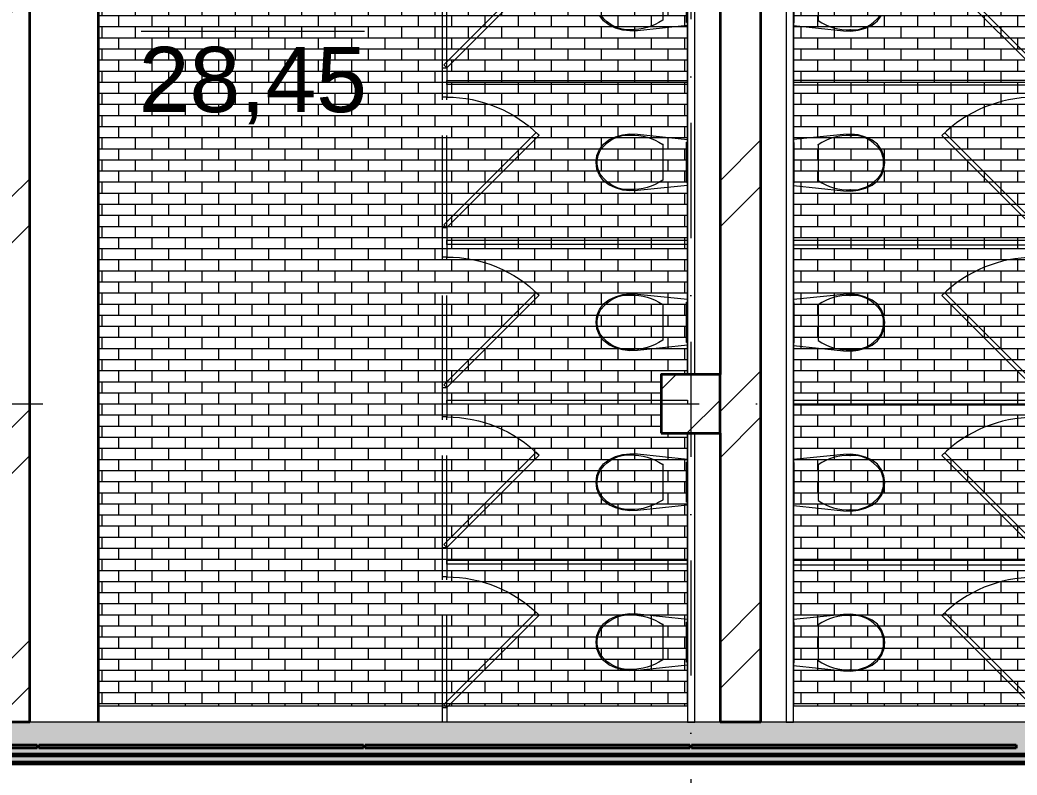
# Model space of a CAD drawing. Header units: millimetres. Extents: x -34838 to 729576, y -214038 to 121482.
# Drawn here: x 85890 to 92000, y -2274 to 2353 of the extents above; entities that cross this region are included whole.
import ezdxf
from ezdxf.enums import TextEntityAlignment as Align

# ---------------------------------------------------------------- set-up
doc = ezdxf.new("R2010")
doc.units = ezdxf.units.MM
doc.header["$MEASUREMENT"] = 0
doc.linetypes.add('Невидимая', pattern=[782.444447, 564.444447, -218])
doc.linetypes.add('Штрихпунктирная', pattern=[1340.555525, 705.555534, -352.777767, 0, -282.222223])
for name, color, linetype, lineweight in [('0_Ном._пера__21', 7, 'Continuous', 35), ('0_Ном._пера__45', 7, 'Continuous', 25), ('0_Ном._пера__5', 7, 'Continuous', 0), ('0_Ном._пера__85', 7, 'Continuous', 13), ('А _ ОСІ КООРДИНАЦІЙНІ.3D_Ном._пера__105', 7, 'Continuous', 13), ('А _ ОСІ КООРДИНАЦІЙНІ.3D_Ном._пера__25', 7, 'Continuous', 0), ('АБ _ 0 _ СТІНИ _ ЗОВНІШНІ .3D_Ном._пера__27', 7, 'Continuous', 35), ('АБ _ 0 _ СТІНИ _ ЗОВНІШНІ .3D_Ном._пера__47', 7, 'Continuous', 20), ('АБ _ 0 _ СТІНИ _ НАВІСНІ .3D_Ном._пера__27', 7, 'Continuous', 35), ('АБ _ 0 _ СТІНИ _ ПЕРЕГОРОДКИ (ГК).3D_Ном._пера__67', 7, 'Continuous', 15), ('АБ _ 1 _ КОЛОНИ _ КБ.3D_Ном._пера__28', 7, 'Continuous', 35), ('АБ _ 3 _ ДАХИ _ КОНСТРУКЦІЯ .3D_Ном._пера__7', 7, 'Continuous', 60), ('АП _ 0 _ ОБЛАДНАННЯ (НИЖНЄ).3D_Ном._пера__1', 7, 'Continuous', 13), ('АП _ ТЕП _ ЗОНИ ПРИМІЩЕНЬ .3D_Ном._пера__122', 255, 'Continuous', 0), ('Паспорта Зон ARCHICAD_Ном._пера__5', 7, 'Continuous', 0)]:
    doc.layers.add(name, color=color, linetype=linetype, lineweight=lineweight)
for name, color, linetype in [('А _ ОСІ КООРДИНАЦІЙНІ.3D', 7, 'Continuous'), ('АБ _ 0 _ СТІНИ _ ЗОВНІШНІ .3D', 7, 'Continuous'), ('АБ _ 0 _ СТІНИ _ НАВІСНІ .3D', 7, 'Continuous'), ('АБ _ 0 _ СТІНИ _ ПЕРЕГОРОДКИ (ГК).3D', 7, 'Continuous'), ('АБ _ 1 _ КОЛОНИ _ КБ.3D', 7, 'Continuous'), ('АБ _ 3 _ ДАХИ _ КОНСТРУКЦІЯ .3D', 7, 'Continuous'), ('АП _ 0 _ ОБЛАДНАННЯ (НИЖНЄ).3D', 7, 'Continuous'), ('АП _ ТЕП _ ЗОНИ ПРИМІЩЕНЬ .3D', 7, 'Continuous')]:
    doc.layers.add(name, color=color, linetype=linetype)
doc.styles.add('СГЕНЕРИР_СТИЛЬ_1', font='Arial.ttf')
doc.dimstyles.new('СГЕНЕРИР_СТИЛЬ__2', dxfattribs={"dimtxt": 500, "dimasz": 475, "dimexe": 0.18, "dimexo": 0.0625, "dimgap": 0.09, "dimtad": 1, "dimtih": 1, "dimtoh": 1, "dimdec": 0, "dimzin": 0, "dimdsep": 46, "dimtxsty": 'СГЕНЕРИР_СТИЛЬ_1', "dimblk": 'ARROWHEAD_6', "dimblk1": 'ARROWHEAD_6', "dimblk2": 'ARROWHEAD_6', "dimcen": 0.09, "dimse1": 1, "dimse2": 1, "dimclrd": 7, "dimclre": 7, "dimclrt": 7, "dimazin": 0, "dimtfac": 1, "dimtdec": 4, "dimtmove": 0, "dimatfit": 3, "dimfxl": 1, "dimtolj": 1, "dimtzin": 0, "dimarcsym": 0})
pattern_1 = [(0, (0, 0), (0, 68), []), (90, (0, 0), (-204, 0), [68, -68]), (90, (102, 68), (-204, 0), [68, -68])]
pattern_2 = [(45, (0, 0), (-707.107, 707.107), []), (45, (-141.4, 141.4), (-707.107, 707.107), [])]
pattern_3 = [(0, (0, 0), (0, 150), [0, -150])]

# ---------------------------------------------------------------- blocks, each defined once
blk = doc.blocks.new('Жіночі санвузли_11_9_4', base_point=(93396.2, 3596.8))
at = {"layer": 'АП _ ТЕП _ ЗОНИ ПРИМІЩЕНЬ .3D', "linetype": 'Continuous', "lineweight": 0, "true_color": 0xffffff}
h = blk.add_hatch(dxfattribs=at)
h.set_pattern_fill('П___ЦЕГЛА_ЛОЖКОВАЯ_ПЕРЕВ_D7', style=0, pattern_type=2)
h.set_pattern_definition(pattern_1)
h.paths.add_polyline_path([(95700, -1850), (95700, 6890.5), (92150, 6890.5), (92150, 4886), (90630, 4886), (90630, -1850)])
at = {"layer": 'Паспорта Зон ARCHICAD_Ном._пера__5', "color": 7, "lineweight": 0, "style": 'СГЕНЕРИР_СТИЛЬ_1'}
for tag, p in [('ROOM_NUMBER', (93396.2, 3899.7)), ('ROOM_AREA', (93396.2, 3300.9))]:
    blk.add_attdef(tag, text='', height=400, dxfattribs=at).set_placement(p, align=Align.MIDDLE_CENTER)
blk = doc.blocks.new('Чоловічі санвузли_10_10_4', base_point=(87317.2, 2283.9))
at = {"layer": 'АП _ ТЕП _ ЗОНИ ПРИМІЩЕНЬ .3D', "linetype": 'Continuous', "lineweight": 0, "true_color": 0xffffff}
h = blk.add_hatch(dxfattribs=at)
h.set_pattern_fill('П___ЦЕГЛА_ЛОЖКОВАЯ_ПЕРЕВ_D7', style=0, pattern_type=2)
h.set_pattern_definition(pattern_1)
h.paths.add_polyline_path([(86370, 6890.5), (86370, -1850), (89980, -1850), (89980, -180), (89820, -180), (89820, 180), (89980, 180), (89980, 4886), (88460, 4886), (88460, 6890.5)])
at = {"layer": 'Паспорта Зон ARCHICAD_Ном._пера__5', "color": 7, "linetype": 'Continuous', "lineweight": 0}
blk.add_line((86633.3, 2283.9), (88001, 2283.9), dxfattribs=at)
at = {"layer": 'Паспорта Зон ARCHICAD_Ном._пера__5', "color": 7, "lineweight": 0, "style": 'СГЕНЕРИР_СТИЛЬ_1'}
for tag, p in [('ROOM_NUMBER', (87317.2, 2583.5)), ('ROOM_AREA', (87317.2, 1988))]:
    blk.add_attdef(tag, text='', height=400, dxfattribs=at).set_placement(p, align=Align.MIDDLE_CENTER)
blk = doc.blocks.new('Стена_4_4', base_point=(-150, -2075))
at = {"layer": 'АБ _ 0 _ СТІНИ _ ЗОВНІШНІ .3D', "linetype": 'Continuous', "lineweight": 0, "true_color": 0x000000}
h = blk.add_hatch(dxfattribs=at)
h.set_pattern_fill('М___БЕТОН_АРМОВАНИЙ___З__C5', color=18, style=0, pattern_type=2)
h.set_pattern_definition([(45, (0, 0), (-367.6955, 367.6955), []), (45, (-183.85, 183.85), (-367.6955, 367.6955), [390, -130, 0, -130])])
h.paths.add_polyline_path([(-150, -2200), (96150, -2200), (96150, -1950), (-150, -1950)])
at = {"layer": 'АБ _ 0 _ СТІНИ _ ЗОВНІШНІ .3D_Ном._пера__47', "color": 7, "linetype": 'Continuous', "lineweight": 20, "flags": 128}
for points in [[(95900, -1950), (75, -1950)], [(-150, -2200), (96150, -2200)]]:
    blk.add_lwpolyline(points, dxfattribs=at)
blk = doc.blocks.new('Стена_37_4', base_point=(85890, -2075))
at = {"layer": 'АБ _ 0 _ СТІНИ _ ЗОВНІШНІ .3D', "linetype": 'Continuous', "lineweight": 0, "true_color": 0x000000}
h = blk.add_hatch(dxfattribs=at)
h.set_pattern_fill('М___ЦЕГЛА_ОБЛИЧКУВАЛЬНА__3E', color=18, style=0, pattern_type=2)
h.set_pattern_definition(pattern_2)
h.paths.add_polyline_path([(85830, 6910.5), (85830, -1950), (85950, -1950), (85950, 6910.5)])
at = {"layer": 'АБ _ 0 _ СТІНИ _ ЗОВНІШНІ .3D_Ном._пера__27', "color": 7, "linetype": 'Continuous', "lineweight": 35}
blk.add_line((85950, -1950), (85950, 6910.5), dxfattribs=at)
at = {"layer": 'АБ _ 0 _ СТІНИ _ ЗОВНІШНІ .3D_Ном._пера__27', "color": 7, "linetype": 'Continuous', "lineweight": 35, "flags": 128}
blk.add_lwpolyline([(85950, -1950), (85830, -1950)], dxfattribs=at)
blk = doc.blocks.new('Стена_40_4', base_point=(90305, -2075))
at = {"layer": 'АБ _ 0 _ СТІНИ _ ЗОВНІШНІ .3D', "linetype": 'Continuous', "lineweight": 0, "true_color": 0x000000}
h = blk.add_hatch(dxfattribs=at)
h.set_pattern_fill('М___ЦЕГЛА_ОБЛИЧКУВАЛЬНА__3E', color=18, style=0, pattern_type=2)
h.set_pattern_definition(pattern_2)
h.paths.add_polyline_path([(90430, -1950), (90430, 4970.5), (90180, 4970.5), (90180, -1950)])
at = {"layer": 'АБ _ 0 _ СТІНИ _ ЗОВНІШНІ .3D_Ном._пера__27', "color": 7, "linetype": 'Continuous', "lineweight": 35}
for p, q in [((90180, 4970.5), (90180, 180)), ((90430, -1950), (90430, 4970.5)), ((90180, -180), (90180, -1950))]:
    blk.add_line(p, q, dxfattribs=at)
at = {"layer": 'АБ _ 0 _ СТІНИ _ ЗОВНІШНІ .3D_Ном._пера__27', "color": 7, "linetype": 'Continuous', "lineweight": 35, "flags": 128}
blk.add_lwpolyline([(90430, -1950), (90180, -1950)], dxfattribs=at)
blk = doc.blocks.new('Стена_42_4', base_point=(89980, 4970.5))
at = {"layer": 'АБ _ 0 _ СТІНИ _ ПЕРЕГОРОДКИ (ГК).3D', "linetype": 'Continuous', "lineweight": 0, "true_color": 0x000000}
h = blk.add_hatch(dxfattribs=at)
h.set_pattern_fill('М___ГІПСОКАРТОН_0004', color=18, style=0, pattern_type=2)
h.set_pattern_definition(pattern_3)
h.paths.add_polyline_path([(90010, 4970.5), (90010, 180), (90025, 180), (90025, 4970.5)])
h = blk.add_hatch(dxfattribs=at)
h.set_pattern_fill('М___ГІПСОКАРТОН_0004', color=18, style=0, pattern_type=2)
h.set_pattern_definition(pattern_3)
h.paths.add_polyline_path([(90010, -1950), (90025, -1950), (90025, -180), (90010, -180)])
at = {"layer": 'АБ _ 0 _ СТІНИ _ ПЕРЕГОРОДКИ (ГК).3D_Ном._пера__67', "color": 7, "linetype": 'Continuous', "lineweight": 15, "flags": 128}
for points in [[(89980, 4970.5), (89980, 180)], [(90025, 180), (90025, 4970.5)], [(89980, -180), (89980, -1950)], [(90025, -1950), (90025, -180)], [(89980, -1950), (90010, -1950)], [(90010, -1950), (90025, -1950)]]:
    blk.add_lwpolyline(points, dxfattribs=at)
blk = doc.blocks.new('Стена_43_4', base_point=(90585, 4970.5))
at = {"layer": 'АБ _ 0 _ СТІНИ _ ПЕРЕГОРОДКИ (ГК).3D', "linetype": 'Continuous', "lineweight": 0, "true_color": 0x000000}
h = blk.add_hatch(dxfattribs=at)
h.set_pattern_fill('М___ГІПСОКАРТОН_0004', color=18, style=0, pattern_type=2)
h.set_pattern_definition(pattern_3)
h.paths.add_polyline_path([(90630, -1950), (90630, 4970.5), (90615, 4970.5), (90615, -1950)])
at = {"layer": 'АБ _ 0 _ СТІНИ _ ПЕРЕГОРОДКИ (ГК).3D_Ном._пера__67', "color": 7, "linetype": 'Continuous', "lineweight": 15, "flags": 128}
for points in [[(90585, 4970.5), (90585, -1950)], [(90630, -1950), (90630, 4970.5)], [(90585, -1950), (90615, -1950)], [(90615, -1950), (90630, -1950)]]:
    blk.add_lwpolyline(points, dxfattribs=at)
blk = doc.blocks.new('Колонна_25_4', base_point=(90000, 0))
at = {"layer": 'АБ _ 1 _ КОЛОНИ _ КБ.3D', "linetype": 'Continuous', "lineweight": 0, "true_color": 0x000000}
h = blk.add_hatch(dxfattribs=at)
h.set_pattern_fill('М___МЕТАЛ_СТАЛЬ_0004', color=18, style=0, pattern_type=2)
h.set_pattern_definition([(45, (0, 0), (-318.198, 318.198), []), (45, (-106.07, 106.07), (-318.198, 318.198), [])])
h.paths.add_polyline_path([(89820, -180), (90180, -180), (90180, 180), (89820, 180)])
at = {"layer": 'АБ _ 1 _ КОЛОНИ _ КБ.3D_Ном._пера__28', "color": 7, "linetype": 'Continuous', "lineweight": 35, "flags": 128}
blk.add_lwpolyline([(89820, -180), (90180, -180), (90180, 180), (89820, 180)], close=True, dxfattribs=at)
blk = doc.blocks.new('Кабинка Сантехническая 22_2')
at = {"layer": 'АП _ 0 _ ОБЛАДНАННЯ (НИЖНЄ).3D_Ном._пера__1', "color": 7, "linetype": 'Continuous', "lineweight": 13}
for p, q in [((349.3, 1500), (316.9, 1193.4)), ((631.2, 1500), (349.3, 1500)), ((613.3, 1500), (367.3, 1500)), ((367.3, 1500), (367.3, 1495)), ((367.3, 1495), (613.3, 1495)), ((613.3, 1495), (613.3, 1500)), ((663.6, 1193.4), (631.2, 1500)), ((993, 1500), (968, 1500)), ((968, 1500), (968, 25)), ((993, 25), (993, 1500)), ((1329.8, 1500), (1297.5, 1193.4)), ((1611.8, 1500), (1329.8, 1500)), ((1593.8, 1500), (1347.8, 1500)), ((1347.8, 1500), (1347.8, 1495)), ((1347.8, 1495), (1593.8, 1495)), ((1593.8, 1495), (1593.8, 1500)), ((1644.1, 1193.4), (1611.8, 1500)), ((1973.6, 1500), (1948.6, 1500)), ((1948.6, 1500), (1948.6, 25)), ((1973.6, 25), (1973.6, 1500)), ((2310.4, 1500), (2278, 1193.4)), ((2592.3, 1500), (2310.4, 1500)), ((2574.3, 1500), (2328.3, 1500)), ((2328.3, 1500), (2328.3, 1495)), ((2328.3, 1495), (2574.3, 1495)), ((2574.3, 1495), (2574.3, 1500)), ((2624.7, 1193.4), (2592.3, 1500)), ((2954.1, 1500), (2929.1, 1500)), ((2929.1, 1500), (2929.1, 25)), ((2954.1, 25), (2954.1, 1500)), ((3290.9, 1500), (3258.5, 1193.4)), ((3572.8, 1500), (3290.9, 1500)), ((3554.9, 1500), (3308.9, 1500)), ((3308.9, 1500), (3308.9, 1495)), ((3308.9, 1495), (3554.9, 1495)), ((3554.9, 1495), (3554.9, 1500)), ((3605.2, 1193.4), (3572.8, 1500)), ((3934.6, 1500), (3909.6, 1500)), ((3909.6, 1500), (3909.6, 25)), ((3934.6, 25), (3934.6, 1500)), ((4271.4, 1500), (4239.1, 1193.4)), ((4553.4, 1500), (4271.4, 1500)), ((4535.4, 1500), (4289.4, 1500)), ((4289.4, 1500), (4289.4, 1495)), ((4289.4, 1495), (4535.4, 1495)), ((490.3, 1348.6), (381.3, 1348.6)), ((599.2, 1348.6), (490.3, 1348.6)), ((1470.8, 1348.6), (1361.9, 1348.6)), ((1579.7, 1348.6), (1470.8, 1348.6)), ((2451.3, 1348.6), (2342.4, 1348.6)), ((2560.3, 1348.6), (2451.3, 1348.6)), ((3431.9, 1348.6), (3322.9, 1348.6)), ((3540.8, 1348.6), (3431.9, 1348.6)), ((4412.4, 1348.6), (4303.5, 1348.6)), ((316.9, 1193.4), (315.4, 1148.2)), ((665.2, 1148.2), (663.6, 1193.4)), ((1297.5, 1193.4), (1295.9, 1148.2)), ((1645.7, 1148.2), (1644.1, 1193.4)), ((2278, 1193.4), (2276.4, 1148.2)), ((2626.2, 1148.2), (2624.7, 1193.4)), ((3258.5, 1193.4), (3257, 1148.2)), ((3606.8, 1148.2), (3605.2, 1193.4)), ((4239.1, 1193.4), (4237.5, 1148.2)), ((315.4, 1148.2), (320.8, 1103.3)), ((320.8, 1103.3), (333.2, 1059.7)), ((647.3, 1059.7), (659.7, 1103.3)), ((659.7, 1103.3), (665.2, 1148.2)), ((1295.9, 1148.2), (1301.4, 1103.3)), ((1301.4, 1103.3), (1313.8, 1059.7)), ((1627.8, 1059.7), (1640.2, 1103.3)), ((1640.2, 1103.3), (1645.7, 1148.2)), ((2276.4, 1148.2), (2281.9, 1103.3)), ((2281.9, 1103.3), (2294.3, 1059.7)), ((2608.4, 1059.7), (2620.8, 1103.3)), ((2620.8, 1103.3), (2626.2, 1148.2)), ((3257, 1148.2), (3262.4, 1103.3)), ((3262.4, 1103.3), (3274.9, 1059.7)), ((3588.9, 1059.7), (3601.3, 1103.3)), ((3601.3, 1103.3), (3606.8, 1148.2)), ((4237.5, 1148.2), (4243, 1103.3)), ((4243, 1103.3), (4255.4, 1059.7)), ((333.2, 1059.7), (352.3, 1018.7)), ((628.3, 1018.7), (647.3, 1059.7)), ((1313.8, 1059.7), (1332.8, 1018.7)), ((1608.8, 1018.7), (1627.8, 1059.7)), ((2294.3, 1059.7), (2313.3, 1018.7)), ((2589.3, 1018.7), (2608.4, 1059.7)), ((3274.9, 1059.7), (3293.9, 1018.7)), ((3569.9, 1018.7), (3588.9, 1059.7)), ((4255.4, 1059.7), (4274.4, 1018.7)), ((352.3, 1018.7), (377.9, 986.1)), ((377.9, 986.1), (410.9, 961.2)), ((569.6, 961.2), (602.7, 986.1)), ((602.7, 986.1), (628.3, 1018.7)), ((1332.8, 1018.7), (1358.4, 986.1)), ((1358.4, 986.1), (1391.4, 961.2)), ((1550.2, 961.2), (1583.2, 986.1)), ((1583.2, 986.1), (1608.8, 1018.7)), ((2313.3, 1018.7), (2338.9, 986.1)), ((2338.9, 986.1), (2372, 961.2)), ((2530.7, 961.2), (2563.7, 986.1)), ((2563.7, 986.1), (2589.3, 1018.7)), ((3293.9, 1018.7), (3319.5, 986.1)), ((3319.5, 986.1), (3352.5, 961.2)), ((3511.2, 961.2), (3544.3, 986.1)), ((3544.3, 986.1), (3569.9, 1018.7)), ((4274.4, 1018.7), (4300, 986.1)), ((4300, 986.1), (4333, 961.2)), ((410.9, 961.2), (449.2, 945.4)), ((449.2, 945.4), (490.3, 940)), ((490.3, 947.6), (490.3, 947.6)), ((490.3, 940), (531.3, 945.4)), ((531.3, 945.4), (569.6, 961.2)), ((571.3, 971), (571.3, 971)), ((1391.4, 961.2), (1429.8, 945.4)), ((1429.8, 945.4), (1470.8, 940)), ((1470.8, 947.6), (1470.8, 947.6)), ((1470.8, 940), (1511.8, 945.4)), ((1511.8, 945.4), (1550.2, 961.2)), ((1551.9, 971), (1551.9, 971)), ((2372, 961.2), (2410.3, 945.4)), ((2410.3, 945.4), (2451.3, 940)), ((2451.3, 947.6), (2451.3, 947.6)), ((2451.3, 940), (2492.4, 945.4)), ((2492.4, 945.4), (2530.7, 961.2)), ((2532.4, 971), (2532.4, 971)), ((3352.5, 961.2), (3390.8, 945.4)), ((3390.8, 945.4), (3431.9, 940)), ((3431.9, 947.6), (3431.9, 947.6)), ((3431.9, 940), (3472.9, 945.4)), ((3472.9, 945.4), (3511.2, 961.2)), ((3512.9, 971), (3512.9, 971)), ((656, 590.7), (90.3, 25)), ((107.9, 7.3), (673.6, 573)), ((673.6, 573), (656, 590.7)), ((1636.5, 590.7), (1070.8, 25)), ((1088.5, 7.3), (1654.2, 573)), ((1654.2, 573), (1636.5, 590.7)), ((2617, 590.7), (2051.3, 25)), ((2069, 7.3), (2634.7, 573)), ((2634.7, 573), (2617, 590.7)), ((3597.6, 590.7), (3031.9, 25)), ((3049.5, 7.3), (3615.2, 573)), ((3615.2, 573), (3597.6, 590.7)), ((4578.1, 590.7), (4012.4, 25)), ((4030.1, 7.3), (4595.8, 573))]:
    blk.add_line(p, q, dxfattribs=at)
for centre in [(90.3, 25), (1070.8, 25), (2051.3, 25), (3031.9, 25)]:
    blk.add_arc(centre, 800, 0, 45, dxfattribs=at)
for centre, major_axis, start_param, end_param in [((748.4, 1160.6), (425.3, 0), 2.612188, 3.165208), ((232.2, 1160.6), (425.3, 0), 6.259569, 6.81259), ((1728.9, 1160.6), (425.3, 0), 2.612188, 3.165208), ((1212.7, 1160.6), (425.3, 0), 6.259569, 6.81259), ((2709.4, 1160.6), (425.3, 0), 2.612188, 3.165208), ((2193.2, 1160.6), (425.3, 0), 6.259569, 6.81259), ((3690, 1160.6), (425.3, 0), 2.612188, 3.165208), ((3173.8, 1160.6), (425.3, 0), 6.259569, 6.81259), ((4670.5, 1160.6), (425.3, 0), 2.612188, 3.165208), ((579.7, 1139.2), (256.9, 0), 3.085861, 3.98645), ((400.8, 1139.2), (256.9, 0), 5.438328, 6.338917), ((1560.3, 1139.2), (256.9, 0), 3.085861, 3.98645), ((1381.3, 1139.2), (256.9, 0), 5.438328, 6.338917), ((2540.8, 1139.2), (256.9, 0), 3.085861, 3.98645), ((2361.9, 1139.2), (256.9, 0), 5.438328, 6.338917), ((3521.3, 1139.2), (256.9, 0), 3.085861, 3.98645), ((3342.4, 1139.2), (256.9, 0), 5.438328, 6.338917), ((4501.9, 1139.2), (256.9, 0), 3.085861, 3.98645), ((491.1, 1068.8), (138.5, 0), 4.079884, 4.706528), ((489.5, 1068.8), (138.5, 0), 4.71825, 5.344894), ((1471.6, 1068.8), (138.5, 0), 4.079884, 4.706528), ((1470, 1068.8), (138.5, 0), 4.71825, 5.344894), ((2452.1, 1068.8), (138.5, 0), 4.079884, 4.706528), ((2450.5, 1068.8), (138.5, 0), 4.71825, 5.344894), ((3432.7, 1068.8), (138.5, 0), 4.079884, 4.706528), ((3431.1, 1068.8), (138.5, 0), 4.71825, 5.344894)]:
    blk.add_ellipse(centre, major_axis=major_axis, ratio=0.875546, start_param=start_param, end_param=end_param, dxfattribs=at)
for p in [(599.2, 1348.6), (1579.7, 1348.6), (2560.3, 1348.6), (3540.8, 1348.6), (323.2, 1151.8), (657.3, 1151.8), (1303.8, 1151.8), (1637.8, 1151.8), (2284.3, 1151.8), (2618.4, 1151.8), (3264.8, 1151.8), (3598.9, 1151.8), (4245.4, 1151.8), (409.2, 971), (1389.7, 971), (2370.3, 971), (3350.8, 971)]:
    blk.add_point(p, dxfattribs=at)
blk = doc.blocks.new('Кабинка Сантехническая 22_3')
at = {"layer": 'АП _ 0 _ ОБЛАДНАННЯ (НИЖНЄ).3D_Ном._пера__1', "color": 7, "linetype": 'Continuous', "lineweight": 13}
for p, q in [((349.1, 1500), (316.7, 1193.4)), ((631, 1500), (349.1, 1500)), ((613, 1500), (367, 1500)), ((367, 1500), (367, 1495)), ((367, 1495), (613, 1495)), ((613, 1495), (613, 1500)), ((663.4, 1193.4), (631, 1500)), ((992.6, 1500), (967.6, 1500)), ((967.6, 1500), (967.6, 25)), ((992.6, 25), (992.6, 1500)), ((1329.1, 1500), (1296.7, 1193.4)), ((1611.1, 1500), (1329.1, 1500)), ((1593.1, 1500), (1347.1, 1500)), ((1347.1, 1500), (1347.1, 1495)), ((1347.1, 1495), (1593.1, 1495)), ((1593.1, 1495), (1593.1, 1500)), ((1643.4, 1193.4), (1611.1, 1500)), ((1972.6, 1500), (1947.6, 1500)), ((1947.6, 1500), (1947.6, 25)), ((1972.6, 25), (1972.6, 1500)), ((2309.2, 1500), (2276.8, 1193.4)), ((2591.1, 1500), (2309.2, 1500)), ((2573.2, 1500), (2327.2, 1500)), ((2327.2, 1500), (2327.2, 1495)), ((2327.2, 1495), (2573.2, 1495)), ((2573.2, 1495), (2573.2, 1500)), ((2623.5, 1193.4), (2591.1, 1500)), ((2952.7, 1500), (2927.7, 1500)), ((2927.7, 1500), (2927.7, 25)), ((2952.7, 25), (2952.7, 1500)), ((3289.3, 1500), (3256.9, 1193.4)), ((3571.2, 1500), (3289.3, 1500)), ((3553.2, 1500), (3307.2, 1500)), ((3307.2, 1500), (3307.2, 1495)), ((3307.2, 1495), (3553.2, 1495)), ((3553.2, 1495), (3553.2, 1500)), ((3603.6, 1193.4), (3571.2, 1500)), ((3932.8, 1500), (3907.8, 1500)), ((3907.8, 1500), (3907.8, 25)), ((3932.8, 25), (3932.8, 1500)), ((4269.3, 1500), (4236.9, 1193.4)), ((4551.3, 1500), (4269.3, 1500)), ((4533.3, 1500), (4287.3, 1500)), ((4287.3, 1500), (4287.3, 1495)), ((4287.3, 1495), (4533.3, 1495)), ((490, 1348.6), (381.1, 1348.6)), ((599, 1348.6), (490, 1348.6)), ((1470.1, 1348.6), (1361.2, 1348.6)), ((1579, 1348.6), (1470.1, 1348.6)), ((2450.2, 1348.6), (2341.2, 1348.6)), ((2559.1, 1348.6), (2450.2, 1348.6)), ((3430.2, 1348.6), (3321.3, 1348.6)), ((3539.2, 1348.6), (3430.2, 1348.6)), ((4410.3, 1348.6), (4301.3, 1348.6)), ((316.7, 1193.4), (315.1, 1148.2)), ((664.9, 1148.2), (663.4, 1193.4)), ((1296.7, 1193.4), (1295.2, 1148.2)), ((1645, 1148.2), (1643.4, 1193.4)), ((2276.8, 1193.4), (2275.2, 1148.2)), ((2625.1, 1148.2), (2623.5, 1193.4)), ((3256.9, 1193.4), (3255.3, 1148.2)), ((3605.1, 1148.2), (3603.6, 1193.4)), ((4236.9, 1193.4), (4235.4, 1148.2)), ((315.1, 1148.2), (320.6, 1103.3)), ((320.6, 1103.3), (333, 1059.7)), ((647.1, 1059.7), (659.5, 1103.3)), ((659.5, 1103.3), (664.9, 1148.2)), ((1295.2, 1148.2), (1300.7, 1103.3)), ((1300.7, 1103.3), (1313.1, 1059.7)), ((1627.1, 1059.7), (1639.5, 1103.3)), ((1639.5, 1103.3), (1645, 1148.2)), ((2275.2, 1148.2), (2280.7, 1103.3)), ((2280.7, 1103.3), (2293.1, 1059.7)), ((2607.2, 1059.7), (2619.6, 1103.3)), ((2619.6, 1103.3), (2625.1, 1148.2)), ((3255.3, 1148.2), (3260.8, 1103.3)), ((3260.8, 1103.3), (3273.2, 1059.7)), ((3587.2, 1059.7), (3599.6, 1103.3)), ((3599.6, 1103.3), (3605.1, 1148.2)), ((4235.4, 1148.2), (4240.9, 1103.3)), ((4240.9, 1103.3), (4253.3, 1059.7)), ((333, 1059.7), (352, 1018.7)), ((628, 1018.7), (647.1, 1059.7)), ((1313.1, 1059.7), (1332.1, 1018.7)), ((1608.1, 1018.7), (1627.1, 1059.7)), ((2293.1, 1059.7), (2312.2, 1018.7)), ((2588.2, 1018.7), (2607.2, 1059.7)), ((3273.2, 1059.7), (3292.2, 1018.7)), ((3568.2, 1018.7), (3587.2, 1059.7)), ((4253.3, 1059.7), (4272.3, 1018.7)), ((352, 1018.7), (377.6, 986.1)), ((377.6, 986.1), (410.7, 961.2)), ((569.4, 961.2), (602.4, 986.1)), ((602.4, 986.1), (628, 1018.7)), ((1332.1, 1018.7), (1357.7, 986.1)), ((1357.7, 986.1), (1390.7, 961.2)), ((1549.5, 961.2), (1582.5, 986.1)), ((1582.5, 986.1), (1608.1, 1018.7)), ((2312.2, 1018.7), (2337.8, 986.1)), ((2337.8, 986.1), (2370.8, 961.2)), ((2529.5, 961.2), (2562.6, 986.1)), ((2562.6, 986.1), (2588.2, 1018.7)), ((3292.2, 1018.7), (3317.8, 986.1)), ((3317.8, 986.1), (3350.9, 961.2)), ((3509.6, 961.2), (3542.6, 986.1)), ((3542.6, 986.1), (3568.2, 1018.7)), ((4272.3, 1018.7), (4297.9, 986.1)), ((4297.9, 986.1), (4330.9, 961.2)), ((410.7, 961.2), (449, 945.4)), ((449, 945.4), (490, 940)), ((490, 947.6), (490, 947.6)), ((490, 940), (531.1, 945.4)), ((531.1, 945.4), (569.4, 961.2)), ((571.1, 971), (571.1, 971)), ((1390.7, 961.2), (1429, 945.4)), ((1429, 945.4), (1470.1, 940)), ((1470.1, 947.6), (1470.1, 947.6)), ((1470.1, 940), (1511.1, 945.4)), ((1511.1, 945.4), (1549.5, 961.2)), ((1551.2, 971), (1551.2, 971)), ((2370.8, 961.2), (2409.1, 945.4)), ((2409.1, 945.4), (2450.2, 940)), ((2450.2, 947.6), (2450.2, 947.6)), ((2450.2, 940), (2491.2, 945.4)), ((2491.2, 945.4), (2529.5, 961.2)), ((2531.2, 971), (2531.2, 971)), ((3350.9, 961.2), (3389.2, 945.4)), ((3389.2, 945.4), (3430.2, 940)), ((3430.2, 947.6), (3430.2, 947.6)), ((3430.2, 940), (3471.3, 945.4)), ((3471.3, 945.4), (3509.6, 961.2)), ((3511.3, 971), (3511.3, 971)), ((655.7, 590.7), (90, 25)), ((107.7, 7.3), (673.4, 573)), ((673.4, 573), (655.7, 590.7)), ((1635.8, 590.7), (1070.1, 25)), ((1087.8, 7.3), (1653.5, 573)), ((1653.5, 573), (1635.8, 590.7)), ((2615.8, 590.7), (2050.2, 25)), ((2067.8, 7.3), (2633.5, 573)), ((2633.5, 573), (2615.8, 590.7)), ((3595.9, 590.7), (3030.2, 25)), ((3047.9, 7.3), (3613.6, 573)), ((3613.6, 573), (3595.9, 590.7)), ((4576, 590.7), (4010.3, 25)), ((4028, 7.3), (4593.7, 573)), ((90, 25), (0, 25)), ((0, 25), (0, 0)), ((0, 0), (90, 0)), ((90, 0), (90, 25)), ((90, 25), (107.7, 7.3)), ((980.1, 25), (890, 25)), ((890, 25), (890, 0)), ((890, 0), (980.1, 0)), ((967.6, 25), (992.6, 25)), ((1070.1, 25), (980.1, 25)), ((980.1, 0), (1070.1, 0)), ((1070.1, 0), (1070.1, 25)), ((1070.1, 25), (1087.8, 7.3)), ((1960.1, 25), (1870.1, 25)), ((1870.1, 25), (1870.1, 0)), ((1870.1, 0), (1960.1, 0)), ((1947.6, 25), (1972.6, 25)), ((2050.2, 25), (1960.1, 25)), ((1960.1, 0), (2050.2, 0)), ((2050.2, 0), (2050.2, 25)), ((2050.2, 25), (2067.8, 7.3)), ((2940.2, 25), (2850.2, 25)), ((2850.2, 25), (2850.2, 0)), ((2850.2, 0), (2940.2, 0)), ((2927.7, 25), (2952.7, 25)), ((3030.2, 25), (2940.2, 25)), ((2940.2, 0), (3030.2, 0)), ((3030.2, 0), (3030.2, 25)), ((3030.2, 25), (3047.9, 7.3)), ((3920.3, 25), (3830.2, 25)), ((3830.2, 25), (3830.2, 0)), ((3830.2, 0), (3920.3, 0)), ((3907.8, 25), (3932.8, 25)), ((4010.3, 25), (3920.3, 25)), ((3920.3, 0), (4010.3, 0)), ((4010.3, 0), (4010.3, 25)), ((4010.3, 25), (4028, 7.3))]:
    blk.add_line(p, q, dxfattribs=at)
at = {"layer": 'АП _ 0 _ ОБЛАДНАННЯ (НИЖНЄ).3D_Ном._пера__1', "color": 7, "linetype": 'Невидимая', "lineweight": 13}
for p, q in [((90, 25), (890, 25)), ((90, 0), (890, 0)), ((1070.1, 25), (1870.1, 25)), ((1070.1, 0), (1870.1, 0)), ((2050.2, 25), (2850.2, 25)), ((2050.2, 0), (2850.2, 0)), ((3030.2, 25), (3830.2, 25)), ((3030.2, 0), (3830.2, 0)), ((4010.3, 25), (4810.3, 25)), ((4010.3, 0), (4810.3, 0))]:
    blk.add_line(p, q, dxfattribs=at)
at = {"layer": 'АП _ 0 _ ОБЛАДНАННЯ (НИЖНЄ).3D_Ном._пера__1', "color": 7, "linetype": 'Continuous', "lineweight": 13}
for centre in [(90, 25), (1070.1, 25), (2050.2, 25), (3030.2, 25)]:
    blk.add_arc(centre, 800, 0, 45, dxfattribs=at)
for centre, major_axis, start_param, end_param in [((748.1, 1160.6), (425.3, 0), 2.612188, 3.165208), ((231.9, 1160.6), (425.3, 0), 6.259569, 6.81259), ((1728.2, 1160.6), (425.3, 0), 2.612188, 3.165208), ((1212, 1160.6), (425.3, 0), 6.259569, 6.81259), ((2708.3, 1160.6), (425.3, 0), 2.612188, 3.165208), ((2192.1, 1160.6), (425.3, 0), 6.259569, 6.81259), ((3688.3, 1160.6), (425.3, 0), 2.612188, 3.165208), ((3172.1, 1160.6), (425.3, 0), 6.259569, 6.81259), ((4668.4, 1160.6), (425.3, 0), 2.612188, 3.165208), ((579.5, 1139.2), (256.9, 0), 3.085861, 3.98645), ((400.6, 1139.2), (256.9, 0), 5.438328, 6.338917), ((1559.6, 1139.2), (256.9, 0), 3.085861, 3.98645), ((1380.6, 1139.2), (256.9, 0), 5.438328, 6.338917), ((2539.6, 1139.2), (256.9, 0), 3.085861, 3.98645), ((2360.7, 1139.2), (256.9, 0), 5.438328, 6.338917), ((3519.7, 1139.2), (256.9, 0), 3.085861, 3.98645), ((3340.8, 1139.2), (256.9, 0), 5.438328, 6.338917), ((4499.8, 1139.2), (256.9, 0), 3.085861, 3.98645), ((490.8, 1068.8), (138.5, 0), 4.079884, 4.706528), ((489.2, 1068.8), (138.5, 0), 4.71825, 5.344894), ((1470.9, 1068.8), (138.5, 0), 4.079884, 4.706528), ((1469.3, 1068.8), (138.5, 0), 4.71825, 5.344894), ((2451, 1068.8), (138.5, 0), 4.079884, 4.706528), ((2449.3, 1068.8), (138.5, 0), 4.71825, 5.344894), ((3431, 1068.8), (138.5, 0), 4.079884, 4.706528), ((3429.4, 1068.8), (138.5, 0), 4.71825, 5.344894)]:
    blk.add_ellipse(centre, major_axis=major_axis, ratio=0.875546, start_param=start_param, end_param=end_param, dxfattribs=at)
for p in [(599, 1348.6), (1579, 1348.6), (2559.1, 1348.6), (3539.2, 1348.6), (323, 1151.8), (657.1, 1151.8), (1303.1, 1151.8), (1637.1, 1151.8), (2283.1, 1151.8), (2617.2, 1151.8), (3263.2, 1151.8), (3597.3, 1151.8), (4243.3, 1151.8), (409, 971), (1389, 971), (2369.1, 971), (3349.1, 971)]:
    blk.add_point(p, dxfattribs=at)
blk = doc.blocks.new('Балка_1_4', base_point=(0, -2175))
at = {"layer": 'АБ _ 3 _ ДАХИ _ КОНСТРУКЦІЯ .3D_Ном._пера__7', "color": 7, "linetype": 'Continuous', "lineweight": 60}
for p, q in [((0, -2150), (96000, -2150)), ((0, -2200), (96000, -2200))]:
    blk.add_line(p, q, dxfattribs=at)
blk = doc.blocks.new('*D252')
at = {"layer": '0_Ном._пера__45', "color": 7, "linetype": 'Continuous', "lineweight": 25, "transparency": 16777216}
for p, q in [((250, -2690), (-250, -3190)), ((95750, -3190), (96250, -2690))]:
    blk.add_line(p, q, dxfattribs=at)
at = {"layer": '0_Ном._пера__85', "color": 7, "linetype": 'Continuous', "lineweight": 13, "transparency": 16777216}
for p, q in [((0, -3408.8), (0, -2471.3)), ((96000, -3408.8), (96000, -2471.3)), ((-375, -2940), (0, -2940)), ((0, -2940), (96000, -2940)), ((96000, -2940), (96375, -2940))]:
    blk.add_line(p, q, dxfattribs=at)
at = {"layer": '0_Ном._пера__5', "color": 7, "lineweight": 0, "transparency": 16777216, "insert": (46955.4, -2840), "char_height": 500, "attachment_point": 7, "style": 'СГЕНЕРИР_СТИЛЬ_1'}
blk.add_mtext('\\A1;{\\pql;\\fArial|b0|i0|c204|p34;96\xa0000}', dxfattribs=at)
blk = doc.blocks.new('ARROWHEAD_6')
at = {"color": 0, "linetype": 'Continuous', "lineweight": 0}
for p, q in [((-0.5, -0.5), (0.5, 0.5)), ((0, 0), (-1, 0))]:
    blk.add_line(p, q, dxfattribs=at)
blk = doc.blocks.new('Навесная Стена_1_4')
at = {"layer": 'АБ _ 0 _ СТІНИ _ НАВІСНІ .3D', "linetype": 'Continuous', "lineweight": 0, "true_color": 0x000000}
for points in [[(84005, -2110), (84005, -2090), (85995, -2090), (85995, -2110)], [(86005, -2110), (86005, -2090), (87995, -2090), (87995, -2110)], [(88005, -2110), (88005, -2090), (89995, -2090), (89995, -2110)], [(90005, -2110), (90005, -2090), (91995, -2090), (91995, -2110)]]:
    blk.add_hatch(color=18, dxfattribs=at).paths.add_polyline_path(points)
at = {"layer": 'АБ _ 0 _ СТІНИ _ НАВІСНІ .3D_Ном._пера__27', "color": 7, "linetype": 'Continuous', "lineweight": 35}
for p, q in [((84005, -2090), (85995, -2090)), ((85995, -2110), (84005, -2110)), ((85995, -2090), (85995, -2110)), ((86005, -2090), (87995, -2090)), ((86005, -2110), (86005, -2090)), ((87995, -2110), (86005, -2110)), ((87995, -2090), (87995, -2110)), ((88005, -2090), (89995, -2090)), ((88005, -2110), (88005, -2090)), ((89995, -2110), (88005, -2110)), ((89995, -2090), (89995, -2110)), ((90005, -2090), (91995, -2090)), ((90005, -2110), (90005, -2090)), ((91995, -2110), (90005, -2110)), ((91995, -2090), (91995, -2110))]:
    blk.add_line(p, q, dxfattribs=at)
blk = doc.blocks.new('Стандартный Маркер Сетки_2')
at = {"layer": 'А _ ОСІ КООРДИНАЦІЙНІ.3D_Ном._пера__105', "color": 7, "linetype": 'Штрихпунктирная', "lineweight": 13}
blk.add_line((500, 0), (99754.182117, 0), dxfattribs=at)
at = {"layer": 'А _ ОСІ КООРДИНАЦІЙНІ.3D_Ном._пера__25', "color": 7, "lineweight": 0, "style": 'СГЕНЕРИР_СТИЛЬ_1'}
blk.add_attdef('AC_MarkerText_1', text='', height=700, dxfattribs=at).set_placement((-1000, 40.005), align=Align.MIDDLE_CENTER)
blk = doc.blocks.new('Стандартный Маркер Сетки_4')
at = {"layer": 'А _ ОСІ КООРДИНАЦІЙНІ.3D_Ном._пера__105', "color": 7, "linetype": 'Штрихпунктирная', "lineweight": 13}
blk.add_line((500, 0), (18386, 0), dxfattribs=at)
at = {"layer": 'А _ ОСІ КООРДИНАЦІЙНІ.3D_Ном._пера__25', "color": 7, "lineweight": 0, "style": 'СГЕНЕРИР_СТИЛЬ_1'}
blk.add_attdef('AC_MarkerText_1', text='', height=700, rotation=90, dxfattribs=at).set_placement((19886, 34.2), align=Align.MIDDLE_CENTER)

msp = doc.modelspace()

# ---------------------------------------------------------------- linework, layer by layer
at = {"layer": '0_Ном._пера__21', "color": 7, "linetype": 'Continuous', "lineweight": 35}
msp.add_line((86370, 6910.5), (86370, -1950), dxfattribs=at)
at = {"layer": 'АП _ ТЕП _ ЗОНИ ПРИМІЩЕНЬ .3D_Ном._пера__122', "color": 255, "linetype": 'Continuous', "lineweight": 0, "flags": 128}
for points in [[(86370, 6890.5), (86370, -1850), (89980, -1850), (89980, -180), (89820, -180), (89820, 180), (89980, 180), (89980, 4886), (88460, 4886), (88460, 6890.5)], [(95700, -1850), (95700, 6890.5), (92150, 6890.5), (92150, 4886), (90630, 4886), (90630, -1850)]]:
    msp.add_lwpolyline(points, close=True, dxfattribs=at)

# ---------------------------------------------------------------- block references
at = {"layer": 'А _ ОСІ КООРДИНАЦІЙНІ.3D', "color": 7, "linetype": 'Continuous', "lineweight": 60, "zscale": 1000, "rotation": 270}
msp.add_blockref('Стандартный Маркер Сетки_4', (90000, 12947.1), dxfattribs=at)
at = {"layer": 'А _ ОСІ КООРДИНАЦІЙНІ.3D', "color": 7, "linetype": 'Continuous', "lineweight": 60, "zscale": 1000}
msp.add_blockref('Стандартный Маркер Сетки_2', (-5000, 0), dxfattribs=at)
at = {"layer": 'АБ _ 0 _ СТІНИ _ ЗОВНІШНІ .3D', "color": 7, "lineweight": 20}
for name, p in [('Стена_37_4', (85890, -2075)), ('Стена_40_4', (90305, -2075)), ('Стена_4_4', (-150, -2075))]:
    msp.add_blockref(name, p, dxfattribs=at)
at = {"layer": 'АБ _ 0 _ СТІНИ _ НАВІСНІ .3D', "linetype": 'Continuous', "lineweight": 0}
msp.add_blockref('Навесная Стена_1_4', (0, 0), dxfattribs=at)
at = {"layer": 'АБ _ 0 _ СТІНИ _ ПЕРЕГОРОДКИ (ГК).3D', "color": 7, "lineweight": 20}
for name, p in [('Стена_42_4', (89980, 4970.5)), ('Стена_43_4', (90585, 4970.5))]:
    msp.add_blockref(name, p, dxfattribs=at)
at = {"layer": 'АБ _ 1 _ КОЛОНИ _ КБ.3D', "color": 7, "lineweight": 35}
msp.add_blockref('Колонна_25_4', (90000, 0), dxfattribs=at)
at = {"layer": 'АБ _ 3 _ ДАХИ _ КОНСТРУКЦІЯ .3D', "color": 7, "lineweight": 60}
msp.add_blockref('Балка_1_4', (0, -2175), dxfattribs=at)
at = {"layer": 'АП _ 0 _ ОБЛАДНАННЯ (НИЖНЄ).3D', "color": 7, "linetype": 'Continuous', "lineweight": 13, "xscale": -1, "zscale": 1000, "rotation": 270}
msp.add_blockref('Кабинка Сантехническая 22_3', (88480, -1950), dxfattribs=at)
at = {"layer": 'АП _ 0 _ ОБЛАДНАННЯ (НИЖНЄ).3D', "color": 7, "linetype": 'Continuous', "lineweight": 13, "zscale": 1000, "rotation": 90}
msp.add_blockref('Кабинка Сантехническая 22_2', (92130, -1953.3), dxfattribs=at)
at = {"layer": 'АП _ ТЕП _ ЗОНИ ПРИМІЩЕНЬ .3D', "color": 7, "linetype": 'Continuous', "lineweight": 0}
ref = msp.add_blockref('Чоловічі санвузли_10_10_4', (87317.2, 2283.9), dxfattribs=at)
ref.add_attrib('ROOM_AREA', '28,45', dxfattribs={"layer": 'Паспорта Зон ARCHICAD_Ном._пера__5', "color": 7, "lineweight": 0, "height": 400, "style": 'СГЕНЕРИР_СТИЛЬ_1'}).set_placement((87317.2, 1988), align=Align.MIDDLE_CENTER)
msp.add_blockref('Жіночі санвузли_11_9_4', (93396.2, 3596.8), dxfattribs=at)

# ---------------------------------------------------------------- dimensions: what is measured, and where the dimension line sits
at = {"color": 7, "linetype": 'Continuous', "lineweight": 13}
dim = msp.add_linear_dim(base=(96000, -2940), p1=(0, -5952.1), p2=(96000, -3940), dimstyle='СГЕНЕРИР_СТИЛЬ__2', dxfattribs=at)
dim.commit()
dim.dimension.update_dxf_attribs({"geometry": '*D252', "text_midpoint": (48004.8, -2590), "dimtype": 160})

doc.saveas('drawing.dxf')
